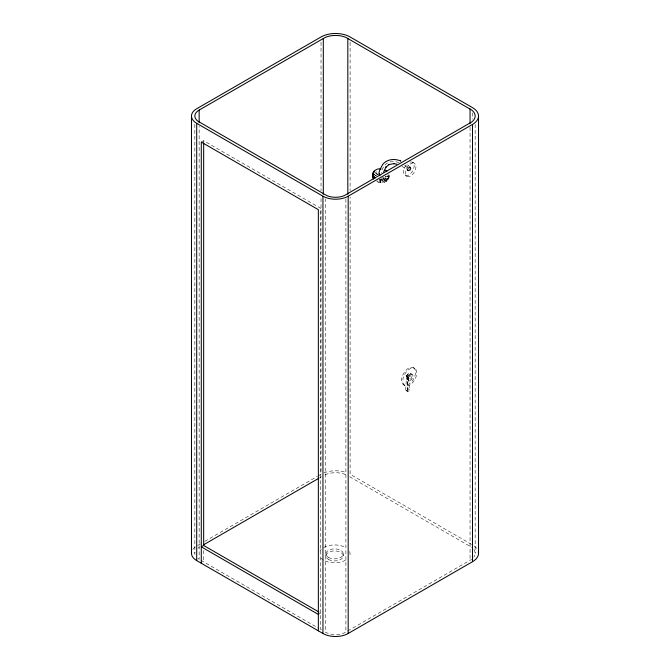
<?xml version="1.0" encoding="UTF-8"?>
<svg xmlns="http://www.w3.org/2000/svg" width="670" height="670" viewBox="0 0 670 670"><rect width="100%" height="100%" fill="white"/><g stroke="black" fill="none" stroke-linecap="round" stroke-linejoin="round"><path stroke-width="0.5" stroke-dasharray="3.35 2.51" d="M383.491 178.17C384.965 179.141 383.675 176.997 383.55 177.868M384.312 178.337L383.583 178.044L384.371 178.036M385.116 178.622C386.783 177.726 384.371 179.016 385.937 178.714M385.175 178.32L385.995 178.337M386.833 178.555C388.072 180.037 386.322 177.935 387.62 178.798M387.57 179.099L386.749 178.932M405.693 390.082L406.514 376.146C407.829 377.696 409.68 376.599 407.075 375.82L407.896 388.809A1.591 0.921 -60 0 1 406.799 390.468A1.591 0.921 -60 0 1 405.693 390.082L407.176 390.937A1.591 0.921 -60 0 0 408.273 391.322A1.591 0.921 -60 0 0 409.378 389.664L408.558 376.674M407.176 390.937L407.997 377.001M408.005 169.518L408.449 170.85A2.161 0.971 -50.7 0 0 409.948 169.987L410.911 167.843A2.127 1.223 -60 0 0 409.462 167.391A2.127 1.223 -60 0 0 408.005 169.518L408.968 168.27A2.161 0.971 -50.7 0 1 410.467 167.408L410.911 167.843M385.995 176.704L385.552 177.274L385.175 176.579M386.808 176.361C388.005 177.893 386.272 175.682 387.587 176.62M387.528 176.922L386.749 176.662M376.858 181.202L377.453 181.067L376.909 180.9M374.371 174.342L374.706 174.987L374.312 174.644M375.736 173.304C377.503 172.475 374.932 173.739 376.565 173.388M375.435 175.498C377.135 174.552 374.697 175.95 376.255 175.54M376.867 174.334C378.466 173.287 376.138 174.778 377.679 174.342M388.751 177.902L388.96 173.991C390.778 180.238 383.885 184.376 378.458 182.223L378.91 179.794M380.619 179.25L380.2 179.945L379.857 179.242M379.739 180.825C381.406 179.811 379.011 181.302 380.552 180.833M379.656 181.888C381.448 181.093 378.835 182.324 380.485 181.972M380.577 182.617L381.021 180.197C384.279 180.54 388.801 179.292 389.195 175.473M381.406 179.686C383.072 178.689 380.661 180.13 382.227 179.727M382.109 180.649C382.671 181.059 382.972 180.322 382.143 180.414M382.729 179.166C384.454 178.262 381.984 179.602 383.55 179.233M382.671 182.634L383.123 180.205M383.609 181.93C382.872 181.955 382.93 181.369 383.667 181.629M384.036 180.004C385.811 178.773 383.131 180.967 384.915 179.761M384.622 182.273L385.066 179.845M385.334 180.833C387.026 179.903 384.622 181.218 386.163 180.9M386.297 181.57L386.741 179.141M387.595 180.557L388.039 178.136M388.433 179.309L388.876 176.888M379.79 179.619L380.677 179.401M380.61 180.531L379.79 180.523M380.543 181.662L379.722 181.662M376.624 173.086L375.803 173.069M382.277 179.418L381.456 179.309M374.739 174.753L374.321 174.912M376.314 175.239L375.485 175.121M383.609 178.932L382.788 178.79M386.213 180.599L385.392 180.531M385.953 176.846L385.191 176.729M377.721 174.116L376.925 174.024M382.612 177.583L382.051 178.178M197.826 548.219L199.149 547.348M347.705 631.023L471.605 559.366M201.293 142.099L203.663 140.733L320.729 208.311L320.729 629.465L323.434 631.031M197.608 545.506L200.305 543.948M204.811 541.352L317.413 476.337M318.317 475.817L321.022 474.26L321.022 197.039M319.682 477.76L321.5 476.713M318.359 614.432L320.729 613.067M374.924 172.475L376.599 171.771M381.113 178.455L381.615 178.362M379.614 179.929L381.021 180.197M399.019 162.651L396.707 161.939A31.716 18.316 60 0 0 381.305 172.893M377.143 181.712L378.458 182.223M412.636 162.266L414.403 163.287A7.529 4.347 -60 0 1 412.017 174.954A7.529 4.347 -60 0 1 405.501 171.193A7.529 4.347 -60 0 1 414.403 163.287M409.931 166.947A2.127 1.223 -60 0 1 409.253 170.239A2.127 1.223 -60 0 1 407.419 169.175A2.127 1.223 -60 0 1 409.931 166.947L410.517 167.291M410.367 167.919L410.961 168.262A2.127 1.223 -60 0 1 409.462 170.867A2.127 1.223 -60 0 1 407.955 169.996L407.368 169.652M407.804 170.624L408.399 170.967M406.204 164.996A7.529 4.347 -60 0 0 405.099 175.305L406.874 176.336M413.507 367.696A9.874 5.703 -60 0 1 410.375 382.989A9.874 5.703 -60 0 1 401.824 378.056A9.874 5.703 -60 0 1 413.507 367.696L414.688 368.374A9.874 5.703 -60 0 1 411.564 383.675A9.874 5.703 -60 0 1 403.005 378.734A9.874 5.703 -60 0 1 414.688 368.374M410.241 373.349A3.35 1.935 -60 0 1 409.186 378.533A3.35 1.935 -60 0 1 406.288 376.858A3.35 1.935 -60 0 1 410.241 373.349L412.318 374.547A3.35 1.935 -60 0 1 411.254 379.731A3.35 1.935 -60 0 1 408.357 378.056A3.35 1.935 -60 0 1 412.318 374.547M407.352 374.371A1.022 0.586 -60 0 1 407.159 375.736L406.439 376.155A1.022 0.586 -60 0 1 406.246 375.007A1.022 0.586 -60 0 1 407.352 374.371L409.077 375.368A1.022 0.586 -60 0 1 408.759 376.942A1.022 0.586 -60 0 1 407.871 376.431A1.022 0.586 -60 0 1 409.077 375.368M406.288 376.104L408.064 377.135M406.899 379.145L408.968 380.342M403.633 384.798L404.814 385.484M407.896 388.809L409.378 389.664M406.087 390.585L407.569 391.439M471.588 544.392L350.109 474.26L350.109 197.039M349.631 476.713L471.605 547.264M200.958 560.321L318.92 628.427M402.025 166.286L408.181 170.8M197.826 558.403L199.149 559.274L199.149 126.178M407.494 164.82L410.735 167.458M387.721 174.97L388.508 176.419M380.619 179.702L379.848 179.317M384.856 180.062L384.086 179.619M475.164 124.402L475.164 553.311M472.492 112.87L472.492 119.143M470.055 127.292L470.055 560.388M350.109 42.21L350.109 190.757M345.896 198.982L345.896 632.07L344.388 632.832A14.489 8.367 0 0 1 326.742 632.832L325.235 632.07L325.235 198.982M343.266 553.872L343.266 555.916M325.938 553.872L325.938 555.916M321.022 42.21L321.022 190.757M203.663 140.733L203.663 142.819M203.663 550.606L203.663 561.879M194.836 124.402L194.836 553.311M473.857 549.509A17.219 9.941 0 0 1 473.857 557.113M474.268 546.083A20.569 11.876 0 0 1 476.956 548.764M323.769 472.928A20.569 11.876 0 0 1 345.854 472.367M192.834 549.367A17.839 10.301 0 0 1 195.163 547.038M194.953 554.408A14.489 8.367 0 0 1 194.953 552.222M325.084 474.77A17.219 9.941 0 0 1 346.047 474.77M345.544 560.187A15.477 8.936 0 0 1 324.389 560.589M323.652 560.187A15.477 8.936 0 0 1 320.051 556.921M320.051 550.815A15.477 8.936 0 0 1 321.19 549.4M323.652 547.549A15.477 8.936 0 0 1 345.544 547.549M349.556 551.552A15.477 8.936 0 0 1 349.556 556.184M410.241 162.048A7.529 4.347 -60 0 1 413.482 169.2A7.529 4.347 -60 0 1 405.099 175.305M404.688 165.44A31.716 18.316 60 0 1 409.462 169.125M328.476 559.458A8.66 5 0 0 0 342.965 557.214A8.66 5 0 0 0 332.362 551.092A8.66 5 0 0 0 328.476 559.458M328.476 557.406A8.66 5 0 0 0 342.965 555.162A8.66 5 0 0 0 332.362 549.04A8.66 5 0 0 0 328.476 557.406M410.367 379.22A3.35 1.935 -60 0 0 411.43 374.036A3.35 1.935 -60 0 0 407.469 377.545A3.35 1.935 -60 0 0 410.367 379.22"/><path stroke-width="1" d="M373.232 172.307L373.156 175.197L373.944 176.645L373.5 179.074C370.116 174.041 375.401 167.567 381.088 168.999M372.713 177.625L373.156 175.197M373.776 172.676L374.078 171.059M379.982 175.733C377.101 172.843 381.347 167.416 382.612 164.586C386.757 159.041 394.756 158.338 400.752 161.018L400.409 160.909M372.47 176.143L373.625 173.48M378.977 174.393L379.614 173.438M383.65 171.947L386.054 166.889L385.82 167.257L389.32 164.418L388.901 164.586L393.918 163.614L393.491 163.639L396.875 164.167M199.149 110.073L197.826 110.944A14.489 8.367 0 0 0 197.826 121.128L326.742 195.556A14.489 8.367 0 0 0 344.388 195.556L471.605 122.082A17.219 9.941 0 0 0 471.605 109.98L346.047 37.495A17.219 9.941 0 0 0 325.084 37.495L199.149 110.073L199.149 122.627M196.704 123.322L322.948 196.201A17.839 10.301 0 0 0 348.182 196.201L472.492 124.436A20.569 11.876 0 0 0 472.492 107.636L350.109 36.976A20.569 11.876 0 0 0 321.022 36.976L196.704 108.749A17.839 10.301 0 0 0 196.704 123.322L196.704 560.597L322.948 633.485A17.839 10.301 0 0 0 348.182 633.485L472.492 561.711A20.569 11.876 0 0 0 478.346 551.762M203.68 544.735L318.778 478.288M318.92 612.028L203.663 545.481L201.293 546.846L318.359 614.432M385.183 170.155L386.883 171.235M373.944 176.645L375.234 177.96M478.522 116.036L478.522 553.311M472.492 124.436L472.492 561.711M470.055 108.959L470.055 123.607M348.182 196.201L348.182 633.485M347.822 38.391L347.822 194.258M323.309 38.391L323.309 194.258M322.948 196.201L322.948 633.485M318.359 630.83L318.359 209.685L201.293 142.099L201.293 563.244M203.663 142.819L203.663 545.481M191.478 116.036L191.478 553.311M196.704 560.597A17.839 10.301 0 0 1 191.628 551.971"/></g></svg>
